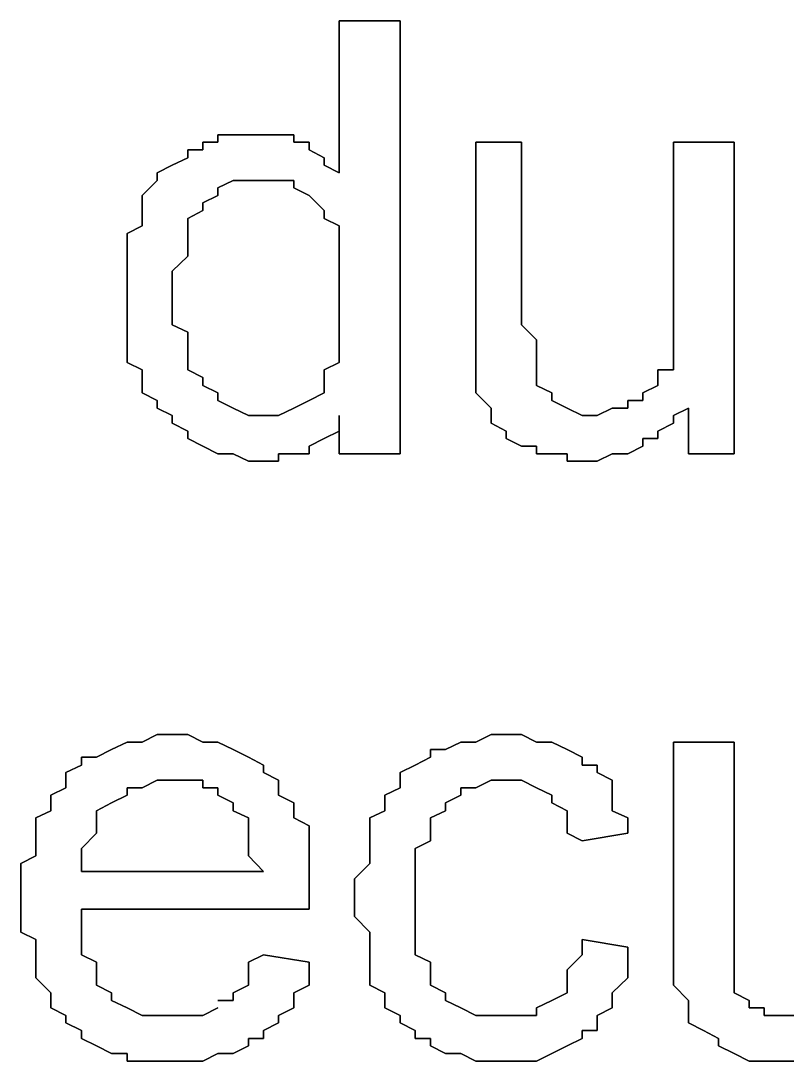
# Model space of a CAD drawing. Header units: metres. Extents: x 2.9 to 42.8, y 1.7 to 28.7.
# Drawn here: x 37.3204 to 37.4986, y 17.3972 to 17.6389 of the extents above; entities that cross this region are included whole.
import ezdxf

# ---------------------------------------------------------------- set-up
doc = ezdxf.new("R2010")
doc.units = ezdxf.units.M
doc.layers.add('GRIS', color=8, linetype='Continuous')

msp = doc.modelspace()

# ---------------------------------------------------------------- linework, layer by layer
at = {"layer": 'GRIS', "lineweight": -3}
for points in [[(37.4086, 17.6389), (37.3944, 17.6389), (37.4086, 17.6389)], [(37.3944, 17.6389), (37.3944, 17.6036), (37.3944, 17.6389)], [(37.4086, 17.5383), (37.4086, 17.6389), (37.4086, 17.5383)], [(37.3662, 17.6107), (37.3627, 17.6107), (37.3662, 17.6107)], [(37.3627, 17.6107), (37.3627, 17.6089), (37.3627, 17.6107)], [(37.3698, 17.6124), (37.3662, 17.6124), (37.3698, 17.6124)], [(37.3662, 17.6124), (37.3662, 17.6107), (37.3662, 17.6124)], [(37.3733, 17.6124), (37.3698, 17.6124), (37.3733, 17.6124)], [(37.3768, 17.6124), (37.3733, 17.6124), (37.3768, 17.6124)], [(37.3803, 17.6124), (37.3768, 17.6124), (37.3803, 17.6124)], [(37.3839, 17.6124), (37.3803, 17.6124), (37.3839, 17.6124)], [(37.3839, 17.6107), (37.3839, 17.6124), (37.3839, 17.6107)], [(37.3874, 17.6107), (37.3839, 17.6107), (37.3874, 17.6107)], [(37.3874, 17.6089), (37.3874, 17.6107), (37.3874, 17.6089)], [(37.4368, 17.6107), (37.4262, 17.6107), (37.4368, 17.6107)], [(37.4262, 17.6107), (37.4262, 17.5666), (37.4262, 17.6107)], [(37.4368, 17.5701), (37.4368, 17.6107), (37.4368, 17.5701)], [(37.4862, 17.6107), (37.4721, 17.6107), (37.4862, 17.6107)], [(37.4721, 17.6107), (37.4721, 17.5719), (37.4721, 17.6107)], [(37.4862, 17.5383), (37.4862, 17.6107), (37.4862, 17.5383)], [(37.3627, 17.6089), (37.3592, 17.6089), (37.3627, 17.6089)], [(37.3592, 17.6089), (37.3592, 17.6071), (37.3592, 17.6089)], [(37.3909, 17.6071), (37.3874, 17.6089), (37.3909, 17.6071)], [(37.3592, 17.6071), (37.3556, 17.6054), (37.3592, 17.6071)], [(37.3909, 17.6054), (37.3909, 17.6071), (37.3909, 17.6054)], [(37.3556, 17.6054), (37.3521, 17.6036), (37.3556, 17.6054)], [(37.3521, 17.6036), (37.3521, 17.6018), (37.3521, 17.6036)], [(37.3944, 17.6036), (37.3909, 17.6054), (37.3944, 17.6036)], [(37.3521, 17.6018), (37.3486, 17.5983), (37.3521, 17.6018)], [(37.3662, 17.6001), (37.3698, 17.6018), (37.3662, 17.6001)], [(37.3698, 17.6018), (37.3733, 17.6018), (37.3698, 17.6018)], [(37.3733, 17.6018), (37.3768, 17.6018), (37.3733, 17.6018)], [(37.3768, 17.6018), (37.3803, 17.6018), (37.3768, 17.6018)], [(37.3803, 17.6018), (37.3839, 17.6018), (37.3803, 17.6018)], [(37.3839, 17.6018), (37.3839, 17.6001), (37.3839, 17.6018)], [(37.3486, 17.5983), (37.3486, 17.5966), (37.3486, 17.5983)], [(37.3627, 17.5966), (37.3662, 17.5983), (37.3627, 17.5966)], [(37.3662, 17.5983), (37.3662, 17.6001), (37.3662, 17.5983)], [(37.3839, 17.6001), (37.3874, 17.5983), (37.3839, 17.6001)], [(37.3874, 17.5983), (37.3909, 17.5948), (37.3874, 17.5983)], [(37.3486, 17.5966), (37.3486, 17.5948), (37.3486, 17.5966)], [(37.3627, 17.5948), (37.3627, 17.5966), (37.3627, 17.5948)], [(37.3486, 17.5948), (37.3486, 17.593), (37.3486, 17.5948)], [(37.3592, 17.593), (37.3627, 17.5948), (37.3592, 17.593)], [(37.3909, 17.5948), (37.3909, 17.593), (37.3909, 17.5948)], [(37.3486, 17.5913), (37.3451, 17.5895), (37.3486, 17.5913)], [(37.3486, 17.593), (37.3486, 17.5913), (37.3486, 17.593)], [(37.3592, 17.5913), (37.3592, 17.593), (37.3592, 17.5913)], [(37.3592, 17.5895), (37.3592, 17.5913), (37.3592, 17.5895)], [(37.3909, 17.593), (37.3944, 17.5913), (37.3909, 17.593)], [(37.3944, 17.5913), (37.3944, 17.5895), (37.3944, 17.5913)], [(37.3451, 17.5895), (37.3451, 17.5877), (37.3451, 17.5895)], [(37.3592, 17.586), (37.3592, 17.5895), (37.3592, 17.586)], [(37.3944, 17.5895), (37.3944, 17.5877), (37.3944, 17.5895)], [(37.3451, 17.5877), (37.3451, 17.5842), (37.3451, 17.5877)], [(37.3944, 17.5877), (37.3944, 17.5842), (37.3944, 17.5877)], [(37.3451, 17.5842), (37.3451, 17.5824), (37.3451, 17.5842)], [(37.3556, 17.5807), (37.3592, 17.5842), (37.3556, 17.5807)], [(37.3592, 17.5842), (37.3592, 17.586), (37.3592, 17.5842)], [(37.3944, 17.5842), (37.3944, 17.5824), (37.3944, 17.5842)], [(37.3451, 17.5824), (37.3451, 17.5807), (37.3451, 17.5824)], [(37.3944, 17.5824), (37.3944, 17.5789), (37.3944, 17.5824)], [(37.3451, 17.5807), (37.3451, 17.5772), (37.3451, 17.5807)], [(37.3556, 17.5789), (37.3556, 17.5807), (37.3556, 17.5789)], [(37.3556, 17.5754), (37.3556, 17.5789), (37.3556, 17.5754)], [(37.3944, 17.5789), (37.3944, 17.5772), (37.3944, 17.5789)], [(37.3451, 17.5772), (37.3451, 17.5754), (37.3451, 17.5772)], [(37.3944, 17.5772), (37.3944, 17.5736), (37.3944, 17.5772)], [(37.3451, 17.5754), (37.3451, 17.5736), (37.3451, 17.5754)], [(37.3556, 17.5719), (37.3556, 17.5754), (37.3556, 17.5719)], [(37.3451, 17.5736), (37.3451, 17.5719), (37.3451, 17.5736)], [(37.3451, 17.5719), (37.3451, 17.5683), (37.3451, 17.5719)], [(37.3556, 17.5683), (37.3556, 17.5719), (37.3556, 17.5683)], [(37.3944, 17.5736), (37.3944, 17.5719), (37.3944, 17.5736)], [(37.3944, 17.5719), (37.3944, 17.5683), (37.3944, 17.5719)], [(37.4721, 17.5719), (37.4721, 17.5701), (37.4721, 17.5719)], [(37.4368, 17.5683), (37.4368, 17.5701), (37.4368, 17.5683)], [(37.4721, 17.5701), (37.4721, 17.5666), (37.4721, 17.5701)], [(37.3451, 17.5683), (37.3451, 17.5666), (37.3451, 17.5683)], [(37.3592, 17.5666), (37.3556, 17.5683), (37.3592, 17.5666)], [(37.3944, 17.5683), (37.3944, 17.5666), (37.3944, 17.5683)], [(37.4403, 17.5648), (37.4368, 17.5683), (37.4403, 17.5648)], [(37.3451, 17.5666), (37.3451, 17.563), (37.3451, 17.5666)], [(37.3592, 17.5648), (37.3592, 17.5666), (37.3592, 17.5648)], [(37.3592, 17.5613), (37.3592, 17.5648), (37.3592, 17.5613)], [(37.3944, 17.5666), (37.3944, 17.563), (37.3944, 17.5666)], [(37.4262, 17.5666), (37.4262, 17.563), (37.4262, 17.5666)], [(37.4403, 17.563), (37.4403, 17.5648), (37.4403, 17.563)], [(37.4721, 17.5666), (37.4721, 17.5648), (37.4721, 17.5666)], [(37.4721, 17.5648), (37.4721, 17.5613), (37.4721, 17.5648)], [(37.3451, 17.563), (37.3451, 17.5613), (37.3451, 17.563)], [(37.3944, 17.563), (37.3944, 17.5613), (37.3944, 17.563)], [(37.4262, 17.563), (37.4262, 17.5613), (37.4262, 17.563)], [(37.4403, 17.5595), (37.4403, 17.563), (37.4403, 17.5595)], [(37.3451, 17.5613), (37.3451, 17.5595), (37.3451, 17.5613)], [(37.3592, 17.5595), (37.3592, 17.5613), (37.3592, 17.5595)], [(37.3944, 17.5613), (37.3944, 17.5595), (37.3944, 17.5613)], [(37.4262, 17.5613), (37.4262, 17.5578), (37.4262, 17.5613)], [(37.4721, 17.5613), (37.4721, 17.5595), (37.4721, 17.5613)], [(37.3451, 17.5595), (37.3486, 17.5578), (37.3451, 17.5595)], [(37.3486, 17.5578), (37.3486, 17.556), (37.3486, 17.5578)], [(37.3592, 17.5578), (37.3592, 17.5595), (37.3592, 17.5578)], [(37.3627, 17.556), (37.3592, 17.5578), (37.3627, 17.556)], [(37.3944, 17.5595), (37.3909, 17.5578), (37.3944, 17.5595)], [(37.3909, 17.5578), (37.3909, 17.556), (37.3909, 17.5578)], [(37.4262, 17.5578), (37.4262, 17.556), (37.4262, 17.5578)], [(37.4403, 17.5578), (37.4403, 17.5595), (37.4403, 17.5578)], [(37.4403, 17.556), (37.4403, 17.5578), (37.4403, 17.556)], [(37.4721, 17.5578), (37.4685, 17.5578), (37.4721, 17.5578)], [(37.4685, 17.5578), (37.4685, 17.556), (37.4685, 17.5578)], [(37.4721, 17.5595), (37.4721, 17.5578), (37.4721, 17.5595)], [(37.3486, 17.556), (37.3486, 17.5542), (37.3486, 17.556)], [(37.3627, 17.5542), (37.3627, 17.556), (37.3627, 17.5542)], [(37.3909, 17.556), (37.3909, 17.5542), (37.3909, 17.556)], [(37.4262, 17.556), (37.4262, 17.5542), (37.4262, 17.556)], [(37.4403, 17.5542), (37.4403, 17.556), (37.4403, 17.5542)], [(37.4685, 17.556), (37.4685, 17.5542), (37.4685, 17.556)], [(37.3486, 17.5542), (37.3486, 17.5525), (37.3486, 17.5542)], [(37.3486, 17.5525), (37.3521, 17.5507), (37.3486, 17.5525)], [(37.3662, 17.5525), (37.3627, 17.5542), (37.3662, 17.5525)], [(37.3662, 17.5507), (37.3662, 17.5525), (37.3662, 17.5507)], [(37.3909, 17.5525), (37.3874, 17.5507), (37.3909, 17.5525)], [(37.3909, 17.5542), (37.3909, 17.5525), (37.3909, 17.5542)], [(37.4262, 17.5542), (37.4262, 17.5525), (37.4262, 17.5542)], [(37.4262, 17.5525), (37.4297, 17.5489), (37.4262, 17.5525)], [(37.4438, 17.5525), (37.4403, 17.5542), (37.4438, 17.5525)], [(37.4438, 17.5507), (37.4438, 17.5525), (37.4438, 17.5507)], [(37.4685, 17.5542), (37.465, 17.5525), (37.4685, 17.5542)], [(37.465, 17.5525), (37.465, 17.5507), (37.465, 17.5525)], [(37.3521, 17.5507), (37.3521, 17.5489), (37.3521, 17.5507)], [(37.3698, 17.5489), (37.3662, 17.5507), (37.3698, 17.5489)], [(37.3874, 17.5507), (37.3839, 17.5489), (37.3874, 17.5507)], [(37.4474, 17.5489), (37.4438, 17.5507), (37.4474, 17.5489)], [(37.465, 17.5507), (37.4615, 17.5507), (37.465, 17.5507)], [(37.4615, 17.5507), (37.4615, 17.5489), (37.4615, 17.5507)], [(37.3521, 17.5489), (37.3556, 17.5472), (37.3521, 17.5489)], [(37.3733, 17.5472), (37.3698, 17.5489), (37.3733, 17.5472)], [(37.3839, 17.5489), (37.3803, 17.5472), (37.3839, 17.5489)], [(37.4297, 17.5489), (37.4297, 17.5472), (37.4297, 17.5489)], [(37.4509, 17.5472), (37.4474, 17.5489), (37.4509, 17.5472)], [(37.4579, 17.5489), (37.4544, 17.5472), (37.4579, 17.5489)], [(37.4615, 17.5489), (37.4579, 17.5489), (37.4615, 17.5489)], [(37.4721, 17.5472), (37.4756, 17.5489), (37.4721, 17.5472)], [(37.4756, 17.5489), (37.4756, 17.5383), (37.4756, 17.5489)], [(37.3556, 17.5472), (37.3556, 17.5454), (37.3556, 17.5472)], [(37.3556, 17.5454), (37.3592, 17.5436), (37.3556, 17.5454)], [(37.3768, 17.5472), (37.3733, 17.5472), (37.3768, 17.5472)], [(37.3803, 17.5472), (37.3768, 17.5472), (37.3803, 17.5472)], [(37.3944, 17.5454), (37.3944, 17.5472), (37.3944, 17.5454)], [(37.3944, 17.5472), (37.3944, 17.5383), (37.3944, 17.5472)], [(37.3944, 17.5436), (37.3944, 17.5454), (37.3944, 17.5436)], [(37.4297, 17.5472), (37.4297, 17.5454), (37.4297, 17.5472)], [(37.4297, 17.5454), (37.4332, 17.5436), (37.4297, 17.5454)], [(37.4544, 17.5472), (37.4509, 17.5472), (37.4544, 17.5472)], [(37.4685, 17.5436), (37.4721, 17.5454), (37.4685, 17.5436)], [(37.4721, 17.5454), (37.4721, 17.5472), (37.4721, 17.5454)], [(37.3592, 17.5436), (37.3592, 17.5419), (37.3592, 17.5436)], [(37.3909, 17.5419), (37.3944, 17.5436), (37.3909, 17.5419)], [(37.4332, 17.5436), (37.4332, 17.5419), (37.4332, 17.5436)], [(37.4685, 17.5419), (37.4685, 17.5436), (37.4685, 17.5419)], [(37.3592, 17.5419), (37.3627, 17.5401), (37.3592, 17.5419)], [(37.3874, 17.5401), (37.3909, 17.5419), (37.3874, 17.5401)], [(37.4332, 17.5419), (37.4368, 17.5401), (37.4332, 17.5419)], [(37.465, 17.5401), (37.465, 17.5419), (37.465, 17.5401)], [(37.465, 17.5419), (37.4685, 17.5419), (37.465, 17.5419)], [(37.3627, 17.5401), (37.3662, 17.5383), (37.3627, 17.5401)], [(37.3662, 17.5383), (37.3698, 17.5383), (37.3662, 17.5383)], [(37.3698, 17.5383), (37.3733, 17.5366), (37.3698, 17.5383)], [(37.3803, 17.5366), (37.3803, 17.5383), (37.3803, 17.5366)], [(37.3803, 17.5383), (37.3839, 17.5383), (37.3803, 17.5383)], [(37.3839, 17.5383), (37.3874, 17.5383), (37.3839, 17.5383)], [(37.3874, 17.5383), (37.3874, 17.5401), (37.3874, 17.5383)], [(37.3944, 17.5383), (37.4086, 17.5383), (37.3944, 17.5383)], [(37.4368, 17.5401), (37.4403, 17.5401), (37.4368, 17.5401)], [(37.4403, 17.5401), (37.4403, 17.5383), (37.4403, 17.5401)], [(37.4403, 17.5383), (37.4438, 17.5383), (37.4403, 17.5383)], [(37.4438, 17.5383), (37.4474, 17.5383), (37.4438, 17.5383)], [(37.4474, 17.5383), (37.4474, 17.5366), (37.4474, 17.5383)], [(37.4544, 17.5366), (37.4579, 17.5383), (37.4544, 17.5366)], [(37.4579, 17.5383), (37.4615, 17.5383), (37.4579, 17.5383)], [(37.4615, 17.5383), (37.465, 17.5401), (37.4615, 17.5383)], [(37.4756, 17.5383), (37.4862, 17.5383), (37.4756, 17.5383)], [(37.3733, 17.5366), (37.3768, 17.5366), (37.3733, 17.5366)], [(37.3768, 17.5366), (37.3803, 17.5366), (37.3768, 17.5366)], [(37.4474, 17.5366), (37.4509, 17.5366), (37.4474, 17.5366)], [(37.4509, 17.5366), (37.4544, 17.5366), (37.4509, 17.5366)], [(37.3521, 17.4731), (37.3486, 17.4713), (37.3521, 17.4731)], [(37.3556, 17.4731), (37.3521, 17.4731), (37.3556, 17.4731)], [(37.3592, 17.4731), (37.3556, 17.4731), (37.3592, 17.4731)], [(37.3627, 17.4713), (37.3592, 17.4731), (37.3627, 17.4713)], [(37.4297, 17.4731), (37.4262, 17.4713), (37.4297, 17.4731)], [(37.4332, 17.4731), (37.4297, 17.4731), (37.4332, 17.4731)], [(37.4368, 17.4731), (37.4332, 17.4731), (37.4368, 17.4731)], [(37.4403, 17.4713), (37.4368, 17.4731), (37.4403, 17.4713)], [(37.3451, 17.4713), (37.3415, 17.4696), (37.3451, 17.4713)], [(37.3486, 17.4713), (37.3451, 17.4713), (37.3486, 17.4713)], [(37.3662, 17.4713), (37.3627, 17.4713), (37.3662, 17.4713)], [(37.3698, 17.4696), (37.3662, 17.4713), (37.3698, 17.4696)], [(37.4227, 17.4713), (37.4191, 17.4696), (37.4227, 17.4713)], [(37.4262, 17.4713), (37.4227, 17.4713), (37.4262, 17.4713)], [(37.4438, 17.4713), (37.4403, 17.4713), (37.4438, 17.4713)], [(37.4474, 17.4696), (37.4438, 17.4713), (37.4474, 17.4696)], [(37.4862, 17.4713), (37.4721, 17.4713), (37.4862, 17.4713)], [(37.4721, 17.4713), (37.4721, 17.4255), (37.4721, 17.4713)], [(37.4862, 17.4308), (37.4862, 17.4713), (37.4862, 17.4308)], [(37.338, 17.4678), (37.3345, 17.4678), (37.338, 17.4678)], [(37.3345, 17.4678), (37.3345, 17.466), (37.3345, 17.4678)], [(37.3415, 17.4696), (37.338, 17.4678), (37.3415, 17.4696)], [(37.3733, 17.4678), (37.3698, 17.4696), (37.3733, 17.4678)], [(37.3768, 17.466), (37.3733, 17.4678), (37.3768, 17.466)], [(37.4156, 17.4678), (37.4121, 17.466), (37.4156, 17.4678)], [(37.4191, 17.4696), (37.4156, 17.4696), (37.4191, 17.4696)], [(37.4156, 17.4696), (37.4156, 17.4678), (37.4156, 17.4696)], [(37.4509, 17.4678), (37.4474, 17.4696), (37.4509, 17.4678)], [(37.4509, 17.466), (37.4509, 17.4678), (37.4509, 17.466)], [(37.3345, 17.466), (37.3309, 17.4643), (37.3345, 17.466)], [(37.3768, 17.4643), (37.3768, 17.466), (37.3768, 17.4643)], [(37.4121, 17.466), (37.4086, 17.4643), (37.4121, 17.466)], [(37.4544, 17.466), (37.4509, 17.466), (37.4544, 17.466)], [(37.4544, 17.4643), (37.4544, 17.466), (37.4544, 17.4643)], [(37.3309, 17.4643), (37.3309, 17.4625), (37.3309, 17.4643)], [(37.3803, 17.4625), (37.3768, 17.4643), (37.3803, 17.4625)], [(37.4086, 17.4643), (37.4086, 17.4625), (37.4086, 17.4643)], [(37.4579, 17.4625), (37.4544, 17.4643), (37.4579, 17.4625)], [(37.3309, 17.4607), (37.3274, 17.459), (37.3309, 17.4607)], [(37.3309, 17.4625), (37.3309, 17.4607), (37.3309, 17.4625)], [(37.3451, 17.459), (37.3451, 17.4607), (37.3451, 17.459)], [(37.3451, 17.4607), (37.3486, 17.4607), (37.3451, 17.4607)], [(37.3486, 17.4607), (37.3521, 17.4625), (37.3486, 17.4607)], [(37.3521, 17.4625), (37.3556, 17.4625), (37.3521, 17.4625)], [(37.3556, 17.4625), (37.3592, 17.4625), (37.3556, 17.4625)], [(37.3592, 17.4625), (37.3627, 17.4625), (37.3592, 17.4625)], [(37.3627, 17.4625), (37.3627, 17.4607), (37.3627, 17.4625)], [(37.3627, 17.4607), (37.3662, 17.4607), (37.3627, 17.4607)], [(37.3662, 17.4607), (37.3662, 17.459), (37.3662, 17.4607)], [(37.3803, 17.4607), (37.3803, 17.4625), (37.3803, 17.4607)], [(37.3803, 17.459), (37.3803, 17.4607), (37.3803, 17.459)], [(37.4086, 17.4607), (37.405, 17.459), (37.4086, 17.4607)], [(37.4086, 17.4625), (37.4086, 17.4607), (37.4086, 17.4625)], [(37.4227, 17.459), (37.4227, 17.4607), (37.4227, 17.459)], [(37.4227, 17.4607), (37.4262, 17.4607), (37.4227, 17.4607)], [(37.4262, 17.4607), (37.4297, 17.4625), (37.4262, 17.4607)], [(37.4297, 17.4625), (37.4332, 17.4625), (37.4297, 17.4625)], [(37.4332, 17.4625), (37.4368, 17.4625), (37.4332, 17.4625)], [(37.4368, 17.4625), (37.4403, 17.4607), (37.4368, 17.4625)], [(37.4403, 17.4607), (37.4438, 17.459), (37.4403, 17.4607)], [(37.4579, 17.459), (37.4579, 17.4625), (37.4579, 17.459)], [(37.3274, 17.459), (37.3274, 17.4572), (37.3274, 17.459)], [(37.3415, 17.4572), (37.3451, 17.459), (37.3415, 17.4572)], [(37.3662, 17.459), (37.3698, 17.4572), (37.3662, 17.459)], [(37.3839, 17.4572), (37.3803, 17.459), (37.3839, 17.4572)], [(37.405, 17.459), (37.405, 17.4572), (37.405, 17.459)], [(37.4191, 17.4572), (37.4227, 17.459), (37.4191, 17.4572)], [(37.4438, 17.459), (37.4438, 17.4572), (37.4438, 17.459)], [(37.4579, 17.4572), (37.4579, 17.459), (37.4579, 17.4572)], [(37.3274, 17.4572), (37.3274, 17.4554), (37.3274, 17.4572)], [(37.338, 17.4554), (37.3415, 17.4572), (37.338, 17.4554)], [(37.3698, 17.4572), (37.3698, 17.4554), (37.3698, 17.4572)], [(37.3839, 17.4554), (37.3839, 17.4572), (37.3839, 17.4554)], [(37.405, 17.4572), (37.405, 17.4554), (37.405, 17.4572)], [(37.4191, 17.4554), (37.4191, 17.4572), (37.4191, 17.4554)], [(37.4438, 17.4572), (37.4474, 17.4554), (37.4438, 17.4572)], [(37.4579, 17.4554), (37.4579, 17.4572), (37.4579, 17.4554)], [(37.3274, 17.4554), (37.3239, 17.4537), (37.3274, 17.4554)], [(37.3239, 17.4537), (37.3239, 17.4519), (37.3239, 17.4537)], [(37.338, 17.4537), (37.338, 17.4554), (37.338, 17.4537)], [(37.338, 17.4519), (37.338, 17.4537), (37.338, 17.4519)], [(37.3698, 17.4554), (37.3733, 17.4537), (37.3698, 17.4554)], [(37.3733, 17.4537), (37.3733, 17.4519), (37.3733, 17.4537)], [(37.3839, 17.4537), (37.3839, 17.4554), (37.3839, 17.4537)], [(37.3874, 17.4519), (37.3839, 17.4537), (37.3874, 17.4519)], [(37.405, 17.4554), (37.4015, 17.4537), (37.405, 17.4554)], [(37.4015, 17.4537), (37.4015, 17.4519), (37.4015, 17.4537)], [(37.4156, 17.4537), (37.4191, 17.4554), (37.4156, 17.4537)], [(37.4156, 17.4519), (37.4156, 17.4537), (37.4156, 17.4519)], [(37.4474, 17.4554), (37.4474, 17.4537), (37.4474, 17.4554)], [(37.4474, 17.4537), (37.4474, 17.4502), (37.4474, 17.4537)], [(37.4615, 17.4537), (37.4579, 17.4554), (37.4615, 17.4537)], [(37.4615, 17.4502), (37.4615, 17.4537), (37.4615, 17.4502)], [(37.3239, 17.4519), (37.3239, 17.4502), (37.3239, 17.4519)], [(37.338, 17.4502), (37.338, 17.4519), (37.338, 17.4502)], [(37.3733, 17.4519), (37.3733, 17.4502), (37.3733, 17.4519)], [(37.3874, 17.4502), (37.3874, 17.4519), (37.3874, 17.4502)], [(37.4015, 17.4519), (37.4015, 17.4484), (37.4015, 17.4519)], [(37.4156, 17.4502), (37.4156, 17.4519), (37.4156, 17.4502)], [(37.3239, 17.4502), (37.3239, 17.4466), (37.3239, 17.4502)], [(37.3345, 17.4466), (37.338, 17.4502), (37.3345, 17.4466)], [(37.3733, 17.4502), (37.3733, 17.4466), (37.3733, 17.4502)], [(37.3874, 17.4466), (37.3874, 17.4502), (37.3874, 17.4466)], [(37.4015, 17.4484), (37.4015, 17.4466), (37.4015, 17.4484)], [(37.4121, 17.4466), (37.4156, 17.4484), (37.4121, 17.4466)], [(37.4156, 17.4484), (37.4156, 17.4502), (37.4156, 17.4484)], [(37.4474, 17.4502), (37.4509, 17.4484), (37.4474, 17.4502)], [(37.4509, 17.4484), (37.4615, 17.4502), (37.4509, 17.4484)], [(37.3239, 17.4466), (37.3239, 17.4449), (37.3239, 17.4466)], [(37.3345, 17.4449), (37.3345, 17.4466), (37.3345, 17.4449)], [(37.3733, 17.4466), (37.3733, 17.4449), (37.3733, 17.4466)], [(37.3874, 17.4449), (37.3874, 17.4466), (37.3874, 17.4449)], [(37.4015, 17.4466), (37.4015, 17.4449), (37.4015, 17.4466)], [(37.4121, 17.4449), (37.4121, 17.4466), (37.4121, 17.4449)], [(37.3239, 17.4449), (37.3204, 17.4431), (37.3239, 17.4449)], [(37.3345, 17.4413), (37.3345, 17.4449), (37.3345, 17.4413)], [(37.3733, 17.4449), (37.3768, 17.4413), (37.3733, 17.4449)], [(37.3874, 17.4413), (37.3874, 17.4449), (37.3874, 17.4413)], [(37.4015, 17.4449), (37.4015, 17.4431), (37.4015, 17.4449)], [(37.4121, 17.4413), (37.4121, 17.4449), (37.4121, 17.4413)], [(37.3204, 17.4431), (37.3204, 17.4396), (37.3204, 17.4431)], [(37.3768, 17.4413), (37.3345, 17.4413), (37.3768, 17.4413)], [(37.3874, 17.4396), (37.3874, 17.4413), (37.3874, 17.4396)], [(37.4015, 17.4431), (37.398, 17.4396), (37.4015, 17.4431)], [(37.4121, 17.4396), (37.4121, 17.4413), (37.4121, 17.4396)], [(37.3204, 17.4396), (37.3204, 17.4378), (37.3204, 17.4396)], [(37.3874, 17.436), (37.3874, 17.4396), (37.3874, 17.436)], [(37.398, 17.4396), (37.398, 17.4378), (37.398, 17.4396)], [(37.4121, 17.436), (37.4121, 17.4396), (37.4121, 17.436)], [(37.3204, 17.4378), (37.3204, 17.4343), (37.3204, 17.4378)], [(37.398, 17.4378), (37.398, 17.4343), (37.398, 17.4378)], [(37.3204, 17.4343), (37.3204, 17.4325), (37.3204, 17.4343)], [(37.3874, 17.4343), (37.3874, 17.436), (37.3874, 17.4343)], [(37.3874, 17.4325), (37.3874, 17.4343), (37.3874, 17.4325)], [(37.398, 17.4343), (37.398, 17.4325), (37.398, 17.4343)], [(37.4121, 17.4343), (37.4121, 17.436), (37.4121, 17.4343)], [(37.4121, 17.4325), (37.4121, 17.4343), (37.4121, 17.4325)], [(37.3204, 17.4325), (37.3204, 17.4308), (37.3204, 17.4325)], [(37.3345, 17.429), (37.3345, 17.4325), (37.3345, 17.429)], [(37.3345, 17.4325), (37.3874, 17.4325), (37.3345, 17.4325)], [(37.398, 17.4325), (37.398, 17.4308), (37.398, 17.4325)], [(37.4121, 17.429), (37.4121, 17.4325), (37.4121, 17.429)], [(37.3204, 17.4308), (37.3204, 17.4272), (37.3204, 17.4308)], [(37.3345, 17.4255), (37.3345, 17.429), (37.3345, 17.4255)], [(37.398, 17.4308), (37.4015, 17.4272), (37.398, 17.4308)], [(37.4121, 17.4272), (37.4121, 17.429), (37.4121, 17.4272)], [(37.4862, 17.4272), (37.4862, 17.4308), (37.4862, 17.4272)], [(37.3204, 17.4272), (37.3239, 17.4255), (37.3204, 17.4272)], [(37.4015, 17.4272), (37.4015, 17.4255), (37.4015, 17.4272)], [(37.4121, 17.4237), (37.4121, 17.4272), (37.4121, 17.4237)], [(37.4862, 17.4237), (37.4862, 17.4272), (37.4862, 17.4237)], [(37.3239, 17.4255), (37.3239, 17.4219), (37.3239, 17.4255)], [(37.3345, 17.4237), (37.3345, 17.4255), (37.3345, 17.4237)], [(37.4015, 17.4255), (37.4015, 17.4219), (37.4015, 17.4255)], [(37.4509, 17.4255), (37.4509, 17.4237), (37.4509, 17.4255)], [(37.4615, 17.4237), (37.4509, 17.4255), (37.4615, 17.4237)], [(37.4721, 17.4255), (37.4721, 17.4237), (37.4721, 17.4255)], [(37.3239, 17.4219), (37.3239, 17.4202), (37.3239, 17.4219)], [(37.3345, 17.4219), (37.3345, 17.4237), (37.3345, 17.4219)], [(37.338, 17.4202), (37.3345, 17.4219), (37.338, 17.4202)], [(37.3768, 17.4219), (37.3733, 17.4202), (37.3768, 17.4219)], [(37.3874, 17.4202), (37.3768, 17.4219), (37.3874, 17.4202)], [(37.4015, 17.4219), (37.4015, 17.4202), (37.4015, 17.4219)], [(37.4121, 17.4219), (37.4121, 17.4237), (37.4121, 17.4219)], [(37.4156, 17.4202), (37.4121, 17.4219), (37.4156, 17.4202)], [(37.4509, 17.4219), (37.4474, 17.4184), (37.4509, 17.4219)], [(37.4509, 17.4237), (37.4509, 17.4219), (37.4509, 17.4237)], [(37.4615, 17.4202), (37.4615, 17.4237), (37.4615, 17.4202)], [(37.4721, 17.4237), (37.4721, 17.4202), (37.4721, 17.4237)], [(37.4862, 17.4219), (37.4862, 17.4237), (37.4862, 17.4219)], [(37.4862, 17.4202), (37.4862, 17.4219), (37.4862, 17.4202)], [(37.3239, 17.4202), (37.3239, 17.4184), (37.3239, 17.4202)], [(37.338, 17.4166), (37.338, 17.4202), (37.338, 17.4166)], [(37.3733, 17.4202), (37.3733, 17.4184), (37.3733, 17.4202)], [(37.3874, 17.4184), (37.3874, 17.4202), (37.3874, 17.4184)], [(37.4015, 17.4202), (37.4015, 17.4184), (37.4015, 17.4202)], [(37.4156, 17.4184), (37.4156, 17.4202), (37.4156, 17.4184)], [(37.4615, 17.4184), (37.4615, 17.4202), (37.4615, 17.4184)], [(37.4721, 17.4202), (37.4721, 17.4184), (37.4721, 17.4202)], [(37.4862, 17.4184), (37.4862, 17.4202), (37.4862, 17.4184)], [(37.3239, 17.4184), (37.3239, 17.4166), (37.3239, 17.4184)], [(37.3733, 17.4184), (37.3733, 17.4149), (37.3733, 17.4184)], [(37.3874, 17.4149), (37.3874, 17.4184), (37.3874, 17.4149)], [(37.4015, 17.4184), (37.4015, 17.4149), (37.4015, 17.4184)], [(37.4156, 17.4166), (37.4156, 17.4184), (37.4156, 17.4166)], [(37.4474, 17.4184), (37.4474, 17.4166), (37.4474, 17.4184)], [(37.4615, 17.4166), (37.4615, 17.4184), (37.4615, 17.4166)], [(37.4721, 17.4184), (37.4721, 17.4166), (37.4721, 17.4184)], [(37.4862, 17.4149), (37.4862, 17.4184), (37.4862, 17.4149)], [(37.3239, 17.4166), (37.3274, 17.4131), (37.3239, 17.4166)], [(37.338, 17.4149), (37.338, 17.4166), (37.338, 17.4149)], [(37.3415, 17.4131), (37.338, 17.4149), (37.3415, 17.4131)], [(37.3733, 17.4149), (37.3698, 17.4131), (37.3733, 17.4149)], [(37.3839, 17.4131), (37.3874, 17.4149), (37.3839, 17.4131)], [(37.4015, 17.4149), (37.405, 17.4131), (37.4015, 17.4149)], [(37.4156, 17.4149), (37.4156, 17.4166), (37.4156, 17.4149)], [(37.4191, 17.4131), (37.4156, 17.4149), (37.4191, 17.4131)], [(37.4474, 17.4166), (37.4474, 17.4149), (37.4474, 17.4166)], [(37.4474, 17.4149), (37.4474, 17.4131), (37.4474, 17.4149)], [(37.4579, 17.4131), (37.4615, 17.4166), (37.4579, 17.4131)], [(37.4721, 17.4166), (37.4721, 17.4149), (37.4721, 17.4166)], [(37.4721, 17.4149), (37.4756, 17.4113), (37.4721, 17.4149)], [(37.4862, 17.4131), (37.4862, 17.4149), (37.4862, 17.4131)], [(37.3274, 17.4131), (37.3274, 17.4113), (37.3274, 17.4131)], [(37.3415, 17.4113), (37.3415, 17.4131), (37.3415, 17.4113)], [(37.3698, 17.4131), (37.3698, 17.4113), (37.3698, 17.4131)], [(37.3839, 17.4113), (37.3839, 17.4131), (37.3839, 17.4113)], [(37.405, 17.4131), (37.405, 17.4113), (37.405, 17.4131)], [(37.4191, 17.4113), (37.4191, 17.4131), (37.4191, 17.4113)], [(37.4474, 17.4131), (37.4438, 17.4113), (37.4474, 17.4131)], [(37.4579, 17.4113), (37.4579, 17.4131), (37.4579, 17.4113)], [(37.4897, 17.4113), (37.4862, 17.4131), (37.4897, 17.4113)], [(37.3274, 17.4113), (37.3274, 17.4096), (37.3274, 17.4113)], [(37.3451, 17.4096), (37.3415, 17.4113), (37.3451, 17.4096)], [(37.3698, 17.4113), (37.3662, 17.4113), (37.3698, 17.4113)], [(37.3839, 17.4096), (37.3839, 17.4113), (37.3839, 17.4096)], [(37.405, 17.4113), (37.405, 17.4096), (37.405, 17.4113)], [(37.4227, 17.4096), (37.4191, 17.4113), (37.4227, 17.4096)], [(37.4438, 17.4113), (37.4403, 17.4096), (37.4438, 17.4113)], [(37.4579, 17.4096), (37.4579, 17.4113), (37.4579, 17.4096)], [(37.4756, 17.4113), (37.4756, 17.4096), (37.4756, 17.4113)], [(37.4897, 17.4096), (37.4897, 17.4113), (37.4897, 17.4096)], [(37.3274, 17.4096), (37.3309, 17.4078), (37.3274, 17.4096)], [(37.3309, 17.4078), (37.3309, 17.4061), (37.3309, 17.4078)], [(37.3486, 17.4078), (37.3451, 17.4096), (37.3486, 17.4078)], [(37.3521, 17.4078), (37.3486, 17.4078), (37.3521, 17.4078)], [(37.3556, 17.4078), (37.3521, 17.4078), (37.3556, 17.4078)], [(37.3592, 17.4078), (37.3556, 17.4078), (37.3592, 17.4078)], [(37.3627, 17.4078), (37.3592, 17.4078), (37.3627, 17.4078)], [(37.3662, 17.4096), (37.3627, 17.4078), (37.3662, 17.4096)], [(37.3803, 17.4078), (37.3839, 17.4096), (37.3803, 17.4078)], [(37.3803, 17.4061), (37.3803, 17.4078), (37.3803, 17.4061)], [(37.405, 17.4096), (37.4086, 17.4078), (37.405, 17.4096)], [(37.4086, 17.4078), (37.4086, 17.4061), (37.4086, 17.4078)], [(37.4262, 17.4078), (37.4227, 17.4096), (37.4262, 17.4078)], [(37.4297, 17.4078), (37.4262, 17.4078), (37.4297, 17.4078)], [(37.4332, 17.4078), (37.4297, 17.4078), (37.4332, 17.4078)], [(37.4368, 17.4078), (37.4332, 17.4078), (37.4368, 17.4078)], [(37.4403, 17.4078), (37.4368, 17.4078), (37.4403, 17.4078)], [(37.4403, 17.4096), (37.4403, 17.4078), (37.4403, 17.4096)], [(37.4544, 17.4078), (37.4579, 17.4096), (37.4544, 17.4078)], [(37.4544, 17.4061), (37.4544, 17.4078), (37.4544, 17.4061)], [(37.4756, 17.4096), (37.4756, 17.4078), (37.4756, 17.4096)], [(37.4756, 17.4078), (37.4756, 17.4061), (37.4756, 17.4078)], [(37.4932, 17.4096), (37.4897, 17.4096), (37.4932, 17.4096)], [(37.4932, 17.4078), (37.4932, 17.4096), (37.4932, 17.4078)], [(37.4968, 17.4078), (37.4932, 17.4078), (37.4968, 17.4078)], [(37.5003, 17.4078), (37.4968, 17.4078), (37.5003, 17.4078)], [(37.3309, 17.4061), (37.3345, 17.4043), (37.3309, 17.4061)], [(37.3768, 17.4043), (37.3803, 17.4061), (37.3768, 17.4043)], [(37.4086, 17.4061), (37.4121, 17.4043), (37.4086, 17.4061)], [(37.4544, 17.4043), (37.4544, 17.4061), (37.4544, 17.4043)], [(37.4756, 17.4061), (37.4791, 17.4043), (37.4756, 17.4061)], [(37.3345, 17.4043), (37.3345, 17.4025), (37.3345, 17.4043)], [(37.3345, 17.4025), (37.338, 17.4008), (37.3345, 17.4025)], [(37.3733, 17.4008), (37.3733, 17.4025), (37.3733, 17.4008)], [(37.3733, 17.4025), (37.3768, 17.4025), (37.3733, 17.4025)], [(37.3768, 17.4025), (37.3768, 17.4043), (37.3768, 17.4025)], [(37.4121, 17.4043), (37.4121, 17.4025), (37.4121, 17.4043)], [(37.4121, 17.4025), (37.4156, 17.4025), (37.4121, 17.4025)], [(37.4156, 17.4025), (37.4156, 17.4008), (37.4156, 17.4025)], [(37.4474, 17.4008), (37.4509, 17.4025), (37.4474, 17.4008)], [(37.4509, 17.4025), (37.4509, 17.4043), (37.4509, 17.4025)], [(37.4509, 17.4043), (37.4544, 17.4043), (37.4509, 17.4043)], [(37.4791, 17.4043), (37.4826, 17.4025), (37.4791, 17.4043)], [(37.4826, 17.4025), (37.4826, 17.4008), (37.4826, 17.4025)], [(37.338, 17.4008), (37.3415, 17.399), (37.338, 17.4008)], [(37.3698, 17.399), (37.3733, 17.4008), (37.3698, 17.399)], [(37.4156, 17.4008), (37.4191, 17.399), (37.4156, 17.4008)], [(37.4438, 17.399), (37.4474, 17.4008), (37.4438, 17.399)], [(37.4826, 17.4008), (37.4862, 17.399), (37.4826, 17.4008)], [(37.3415, 17.399), (37.3451, 17.399), (37.3415, 17.399)], [(37.3451, 17.399), (37.3451, 17.3972), (37.3451, 17.399)], [(37.3627, 17.3972), (37.3662, 17.399), (37.3627, 17.3972)], [(37.3662, 17.399), (37.3698, 17.399), (37.3662, 17.399)], [(37.4191, 17.399), (37.4227, 17.399), (37.4191, 17.399)], [(37.4227, 17.399), (37.4262, 17.3972), (37.4227, 17.399)], [(37.4403, 17.3972), (37.4438, 17.399), (37.4403, 17.3972)], [(37.4862, 17.399), (37.4897, 17.3972), (37.4862, 17.399)], [(37.3451, 17.3972), (37.3486, 17.3972), (37.3451, 17.3972)], [(37.3486, 17.3972), (37.3521, 17.3972), (37.3486, 17.3972)], [(37.3521, 17.3972), (37.3556, 17.3972), (37.3521, 17.3972)], [(37.3556, 17.3972), (37.3592, 17.3972), (37.3556, 17.3972)], [(37.3592, 17.3972), (37.3627, 17.3972), (37.3592, 17.3972)], [(37.4262, 17.3972), (37.4297, 17.3972), (37.4262, 17.3972)], [(37.4297, 17.3972), (37.4332, 17.3972), (37.4297, 17.3972)], [(37.4332, 17.3972), (37.4368, 17.3972), (37.4332, 17.3972)], [(37.4368, 17.3972), (37.4403, 17.3972), (37.4368, 17.3972)], [(37.4897, 17.3972), (37.4932, 17.3972), (37.4897, 17.3972)], [(37.4932, 17.3972), (37.4968, 17.3972), (37.4932, 17.3972)], [(37.4968, 17.3972), (37.5003, 17.3972), (37.4968, 17.3972)]]:
    msp.add_lwpolyline(points, dxfattribs=at)

doc.saveas('drawing.dxf')
